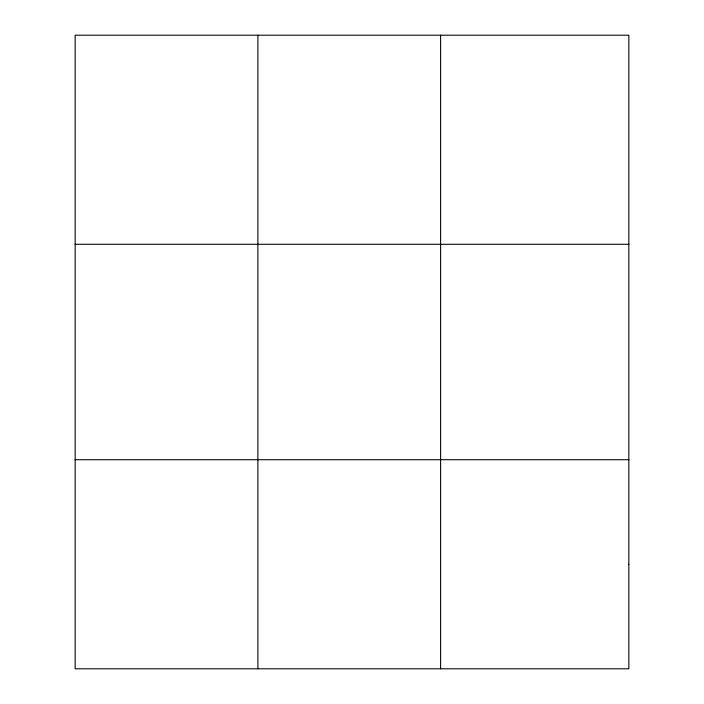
<?xml version="1.0" encoding="UTF-8"?>
<svg xmlns="http://www.w3.org/2000/svg" width="704" height="704" viewBox="0 0 704 704"><rect width="100%" height="100%" fill="white"/><g stroke="black" fill="none" stroke-linecap="round" stroke-linejoin="round"><path stroke-width="1.06" d="M257.875 668.8L257.875 35.2M440.59 668.8L440.59 35.2M75.161 244.288L628.839 244.288M75.161 459.712L628.839 459.712M628.839 564.256L628.839 668.8L75.161 668.8L75.161 35.2L628.839 35.2L628.839 564.256"/></g></svg>
